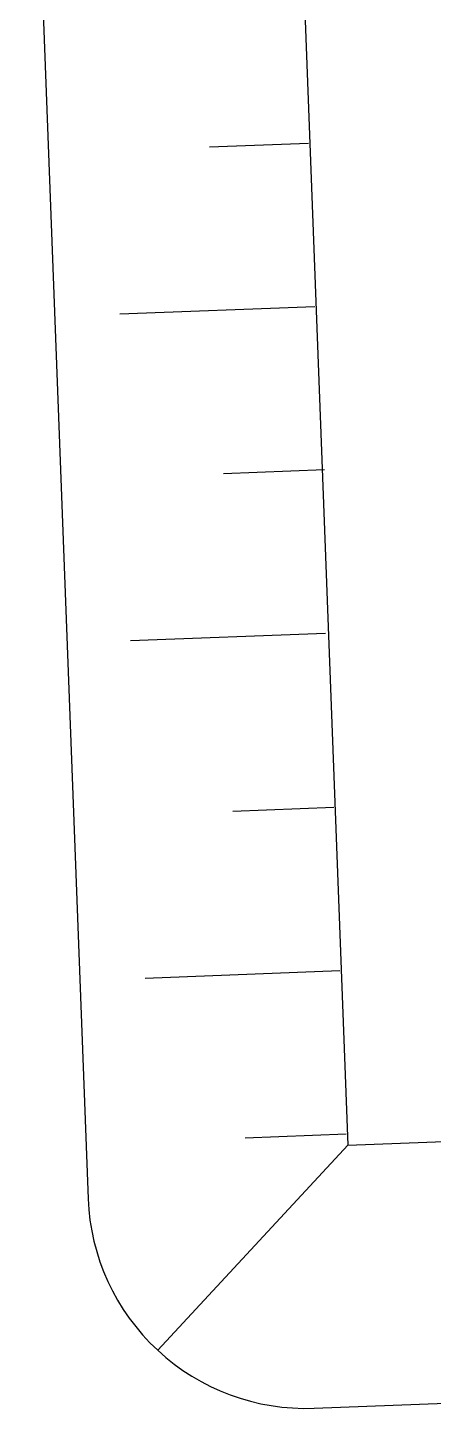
# Model space of a CAD drawing. Header units: metres. Extents: x 1956498 to 1957612, y 2277909 to 2278547.
# Drawn here: x 1957131.54 to 1957133.4, y 2278111.77 to 2278118.11 of the extents above; entities that cross this region are included whole.
import ezdxf

# ---------------------------------------------------------------- set-up
doc = ezdxf.new("R2010")
doc.units = ezdxf.units.M
doc.layers.add('UBS-100-Postes', color=8, linetype='Continuous')

msp = doc.modelspace()

# ---------------------------------------------------------------- linework, layer by layer
at = {"layer": 'UBS-100-Postes', "color": 17, "transparency": 33554687}
for p, q in [((1957132.8243, 2278117.5759), (1957132.3692, 2278117.5586)), ((1957132.8527, 2278116.8264), (1957131.959, 2278116.7925)), ((1957132.8976, 2278116.0776), (1957132.4343, 2278116.06)), ((1957132.9013, 2278115.3272), (1957132.0076, 2278115.2933)), ((1957132.9399, 2278114.5281), (1957132.4766, 2278114.5105)), ((1957132.9683, 2278113.7786), (1957132.0746, 2278113.7447)), ((1957132.9968, 2278113.0291), (1957132.5335, 2278113.0116))]:
    msp.add_line(p, q, dxfattribs=at)
msp.add_lwpolyline([(1957139.2075, 2278113.0142), (1957138.9307, 2278120.3098, 0.414214), (1957137.8935, 2278121.2711), (1957132.4973, 2278121.0664, 0.414214), (1957131.536, 2278120.0292), (1957131.8128, 2278112.7336, 0.414214), (1957132.85, 2278111.7722), (1957138.2461, 2278111.977, 0.414214)], format="xyb", close=True, dxfattribs=at)
msp.add_lwpolyline([(1957138.0008, 2278113.1685), (1957137.7391, 2278120.0644), (1957132.7427, 2278119.8748), (1957133.0044, 2278112.979)], close=True, dxfattribs=at)
msp.add_lwpolyline([(1957133.0044, 2278112.979), (1957132.1323, 2278112.0381)], dxfattribs=at)

doc.saveas('drawing.dxf')
